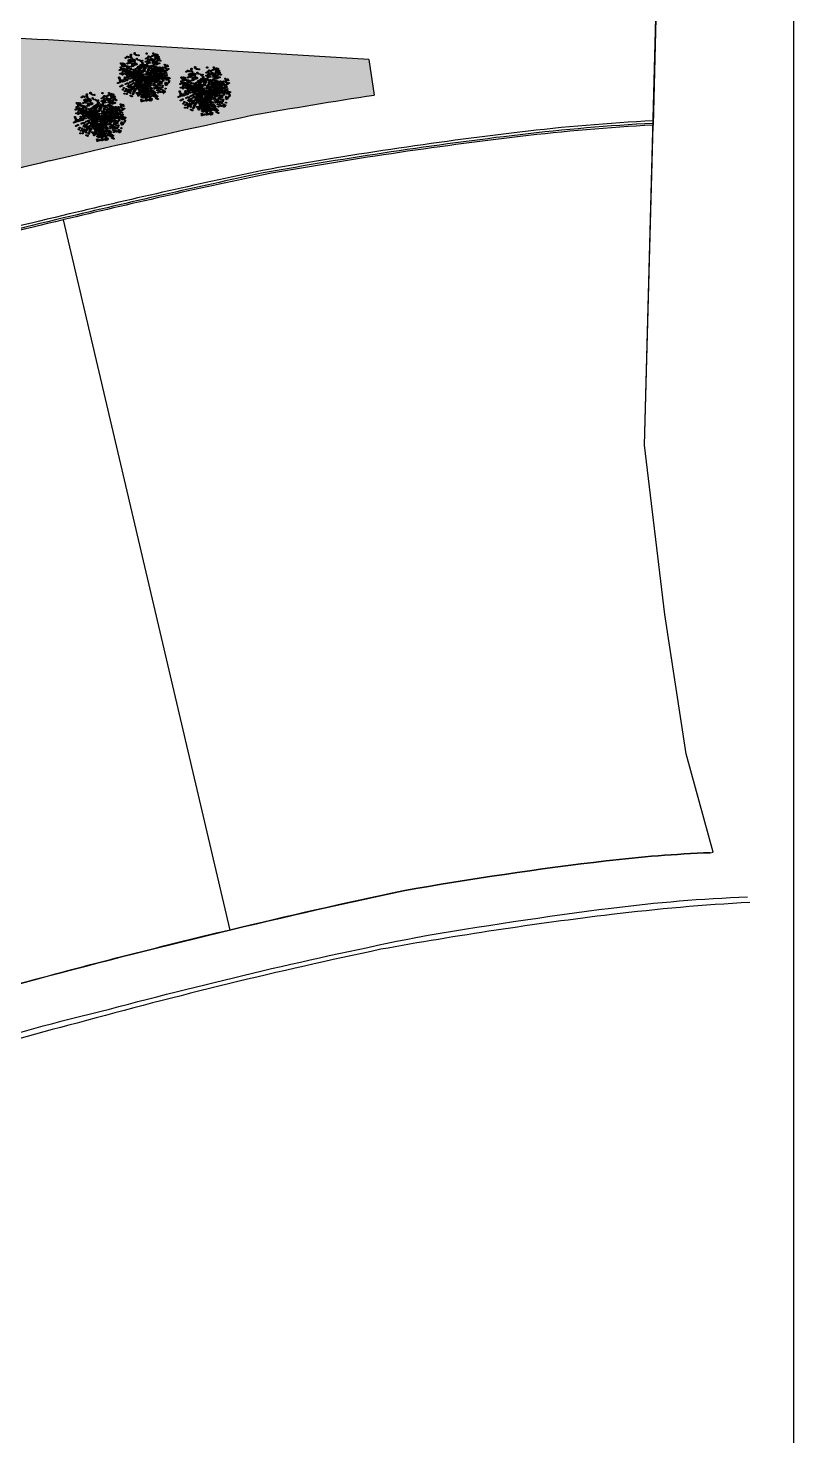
# Model space of a CAD drawing. Header units: millimetres. Extents: x 441061 to 442903, y 4515148 to 4515613.
# Drawn here: x 442054.36 to 442076.52, y 4515546.27 to 4515587 of the extents above; entities that cross this region are included whole.
import ezdxf

# ---------------------------------------------------------------- set-up
doc = ezdxf.new("R2010")
doc.units = ezdxf.units.MM
doc.linetypes.add('PUNTOS2', pattern=[0.125, 0, -0.125])
doc.layers.add('01_cartela', color=6, linetype='Continuous', plot=False)
doc.layers.add('01_cesped', color=7, linetype='Continuous', true_color=0x659a66)
for name, color, linetype in [('01_photinia', 7, 'Continuous'), ('01_piscinas', 254, 'Continuous'), ('ARBOL', 116, 'Continuous')]:
    doc.layers.add(name, color=color, linetype=linetype)

# ---------------------------------------------------------------- blocks, each defined once
blk = doc.blocks.new('A$C43804232')
at = {"layer": 'ARBOL', "color": 202, "linetype": 'PUNTOS2', "ltscale": 10}
for p, q in [((2.16, 3.69), (2.19, 3.69)), ((2.75, 3.72), (2.77, 3.73)), ((0.81, 3.1), (0.8, 3.11)), ((1.52, 3.02), (1.52, 3.02)), ((1.7, 3.1), (1.69, 3.12)), ((1.87, 3.15), (1.88, 3.15)), ((2.19, 3.55), (2.23, 3.54)), ((2.25, 2.78), (2.25, 2.79)), ((2.34, 2.45), (2.37, 2.44)), ((2.64, 2.75), (2.65, 2.74)), ((2.69, 2.83), (2.7, 2.81)), ((2.95, 2.6), (2.96, 2.59)), ((3.15, 3.32), (3.17, 3.32)), ((3.25, 3.53), (3.26, 3.54)), ((2.46, 1.79), (2.49, 1.83)), ((2.95, 2.26), (2.96, 2.25)), ((3.08, 2.31), (3.09, 2.3)), ((3.13, 2.17), (3.12, 2.26))]:
    blk.add_line(p, q, dxfattribs=at)
at = {"layer": 'ARBOL', "color": 98, "linetype": 'PUNTOS2', "ltscale": 10}
for p, q in [((2.19, 4.12), (2.23, 4.11)), ((2.24, 3.92), (2.28, 3.92)), ((2.96, 4.16), (2.98, 4.17)), ((3.48, 3.63), (3.5, 3.64)), ((3.61, 3.91), (3.63, 3.92)), ((0.08, 2.59), (0.08, 2.6)), ((0.43, 3.35), (0.43, 3.36)), ((0.77, 2.69), (0.68, 2.69)), ((1.59, 3.34), (1.58, 3.37)), ((2.42, 2.5), (2.46, 2.49)), ((0.42, 2.18), (0.42, 2.18)), ((1.48, 2.26), (1.5, 2.27)), ((3.45, 2.14), (3.44, 2.25)), ((1.15, 0.99), (1.09, 0.81))]:
    blk.add_line(p, q, dxfattribs=at)
at = {"layer": 'ARBOL', "color": 12, "linetype": 'PUNTOS2', "ltscale": 10}
for p, q in [((0.54, 2.52), (0.53, 2.53)), ((1.07, 2.6), (1, 2.6)), ((1.5, 2.78), (1.5, 2.78)), ((1.77, 2.83), (1.75, 2.86)), ((1.86, 2.46), (1.87, 2.46)), ((0.8, 2.2), (0.8, 2.2)), ((1.35, 2.16), (1.27, 2.12)), ((1.61, 2.27), (1.63, 2.27))]:
    blk.add_line(p, q, dxfattribs=at)
at = {"layer": 'ARBOL', "color": 10, "linetype": 'PUNTOS2', "ltscale": 10}
for p, q in [((1.36, 1.29), (1.31, 1.15)), ((2.24, 2.24), (2.25, 2.22))]:
    blk.add_line(p, q, dxfattribs=at)
at = {"layer": 'ARBOL', "color": 12, "linetype": 'PUNTOS2', "ltscale": 10}
blk.add_lwpolyline([(3.35, 2.88), (3.33, 2.82), (3.33, 2.82), (3.33, 2.78)], dxfattribs=at)
at = {"layer": 'ARBOL', "color": 98, "linetype": 'PUNTOS2', "ltscale": 10}
blk.add_lwpolyline([(3.74, 3.06), (3.71, 2.98), (3.71, 2.98), (3.72, 2.93)], dxfattribs=at)
at = {"layer": 'ARBOL', "color": 202, "linetype": 'PUNTOS2', "ltscale": 10}
blk.add_lwpolyline([(2.85, 1.99), (2.81, 1.97), (2.81, 1.97), (2.8, 1.96)], dxfattribs=at)
at = {"layer": 'ARBOL', "color": 98, "linetype": 'PUNTOS2', "ltscale": 10}
for centre, radius in [((0.46, 3.63), 0.0526), ((0.62, 3.66), 0.0526), ((0.72, 3.63), 0.0457), ((0.79, 3.76), 0.0526), ((1.02, 3.65), 0.0526), ((1.16, 4.13), 0.0457), ((1.22, 4.33), 0.0457), ((1.3, 4.2), 0.0526), ((1.32, 4.37), 0.0457), ((1.39, 4.15), 0.0457), ((1.39, 3.95), 0.0457), ((1.41, 3.6), 0.0526), ((1.45, 4.16), 0.0457), ((1.49, 4.22), 0.0457), ((1.5, 3.82), 0.0457), ((1.53, 3.94), 0.0457), ((1.55, 4.42), 0.0457), ((1.63, 4.29), 0.0526), ((1.62, 4), 0.0457), ((1.65, 3.8), 0.0526), ((1.69, 4.2), 0.0457), ((1.74, 3.64), 0.0457), ((1.77, 4.08), 0.0526), ((1.76, 3.76), 0.0457), ((1.86, 3.83), 0.0457), ((1.88, 4.22), 0.0457), ((1.89, 3.63), 0.0526), ((1.92, 4.03), 0.0457), ((2.01, 3.9), 0.0526), ((1.99, 3.75), 0.0457), ((2.06, 4.26), 0.0457), ((2.07, 4.1), 0.0457), ((2.14, 3.83), 0.0526), ((2.17, 3.71), 0.0457), ((2.18, 4.09), 0.0457), ((2.2, 4.14), 0.0457), ((2.23, 3.89), 0.0457), ((2.24, 4.29), 0.0457), ((2.24, 3.95), 0.0457), ((2.31, 4.45), 0.0457), ((2.33, 3.65), 0.0526), ((2.35, 4.48), 0.0457), ((2.36, 4.26), 0.0457), ((2.36, 4.11), 0.0526), ((2.44, 4.35), 0.0526), ((2.46, 4.22), 0.0457), ((2.53, 3.95), 0.0457), ((2.57, 4.44), 0.0457), ((2.68, 4.4), 0.0457), ((2.71, 4.14), 0.0457), ((2.72, 3.63), 0.0457), ((2.77, 3.76), 0.0457), ((2.8, 4.27), 0.0457), ((2.8, 4.11), 0.0457), ((2.83, 3.59), 0.0457), ((2.89, 4.22), 0.0457), ((2.91, 4.15), 0.0457), ((2.96, 3.87), 0.0457), ((3.09, 3.82), 0.0457), ((3.21, 4.1), 0.0457), ((3.24, 3.72), 0.0457), ((3.36, 3.89), 0.0457), ((3.43, 3.62), 0.0457), ((3.44, 4.02), 0.0457), ((3.44, 3.86), 0.0457), ((3.49, 3.65), 0.0457), ((3.49, 3.69), 0.0457), ((3.53, 3.97), 0.0457), ((3.55, 3.9), 0.0457), ((0.13, 2.62), 0.0526), ((0.14, 3.19), 0.0457), ((0.24, 3.4), 0.0526), ((0.23, 3.23), 0.0457), ((0.29, 3.53), 0.0526), ((0.33, 3.3), 0.0457), ((0.36, 3.1), 0.0526), ((0.39, 2.78), 0.0526), ((0.39, 3.5), 0.0457), ((0.44, 2.92), 0.0526), ((0.48, 3.37), 0.0526), ((0.48, 2.69), 0.0457), ((0.57, 3.53), 0.0526), ((0.61, 3.01), 0.0526), ((0.63, 2.76), 0.0526), ((0.63, 3.34), 0.0457), ((0.74, 3.54), 0.0526), ((0.76, 2.69), 0.0526), ((0.81, 3.5), 0.0526), ((0.82, 2.52), 0.0457), ((0.85, 2.69), 0.0457), ((0.94, 3.44), 0.0526), ((0.95, 2.73), 0.0457), ((1, 3.26), 0.0457), ((1.05, 3.55), 0.0457), ((1.09, 3.44), 0.0457), ((1.18, 3.13), 0.0526), ((1.18, 3.07), 0.0457), ((1.23, 2.85), 0.0526), ((1.34, 3.41), 0.0526), ((1.33, 2.83), 0.0457), ((1.36, 3.46), 0.0526), ((1.35, 3.3), 0.0457), ((1.4, 2.95), 0.0526), ((1.43, 2.4), 0.0457), ((1.45, 3.37), 0.0457), ((1.47, 3.17), 0.0526), ((1.51, 3.57), 0.0457), ((1.59, 3.44), 0.0526), ((1.69, 2.63), 0.0457), ((1.73, 3.37), 0.0526), ((1.74, 2.67), 0.0457), ((1.79, 3.2), 0.0457), ((1.83, 2.74), 0.0457), ((1.86, 2.54), 0.0526), ((1.87, 3.38), 0.0457), ((1.9, 2.94), 0.0457), ((2.06, 2.28), 0.132), ((1.98, 2.81), 0.0526), ((2.07, 3.14), 0.0457), ((2.1, 3.26), 0.0457), ((2.12, 2.74), 0.0526), ((2.17, 2.96), 0.0526), ((2.17, 2.66), 0.0457), ((2.2, 3.33), 0.0457), ((2.23, 3.13), 0.0526), ((2.26, 3.53), 0.0457), ((2.27, 2.93), 0.0457), ((2.34, 3.4), 0.0526), ((2.33, 3.24), 0.0457), ((2.34, 3.06), 0.0526), ((2.36, 2.8), 0.0526), ((2.36, 2.44), 0.0457), ((2.48, 3.33), 0.0526), ((2.5, 2.73), 0.0526), ((2.55, 3.55), 0.0526), ((2.54, 3.16), 0.0457), ((2.57, 3.39), 0.0457), ((2.57, 2.5), 0.0457), ((2.58, 3.45), 0.0457), ((2.6, 2.85), 0.0457), ((2.62, 3.34), 0.0457), ((2.64, 2.74), 0.0457), ((2.65, 2.75), 0.0457), ((2.65, 2.53), 0.0526), ((2.66, 2.45), 0.0457), ((2.71, 2.52), 0.0457), ((2.73, 2.63), 0.0457), ((2.89, 2.5), 0.0526), ((2.9, 3.42), 0.0457), ((2.91, 2.62), 0.0526), ((2.92, 3.4), 0.0457), ((3, 3.32), 0.0526), ((3.02, 2.38), 0.0457), ((3.03, 2.78), 0.0457), ((3.08, 3.49), 0.0457), ((3.1, 3.29), 0.0457), ((3.1, 2.81), 0.0526), ((3.11, 2.67), 0.0457), ((3.11, 3.45), 0.0457), ((3.13, 3.56), 0.0457), ((3.15, 2.5), 0.0457), ((3.18, 2.4), 0.0457), ((3.25, 2.56), 0.0457), ((3.28, 2.36), 0.0526), ((3.33, 3.38), 0.0457), ((3.37, 3.52), 0.0457), ((3.38, 2.89), 0.0526), ((3.4, 3.05), 0.0526), ((3.39, 2.64), 0.0526), ((3.46, 2.88), 0.0457), ((3.5, 3.17), 0.0457), ((3.52, 3.43), 0.0457), ((3.53, 2.57), 0.0526), ((3.54, 3.06), 0.0457), ((3.59, 2.39), 0.0457), ((3.65, 2.93), 0.0457), ((3.66, 2.49), 0.0526), ((3.71, 2.62), 0.0526), ((3.72, 3.06), 0.0526), ((3.73, 3.24), 0.0526), ((3.75, 2.39), 0.0457), ((3.8, 3.05), 0.0457), ((3.8, 2.84), 0.0457), ((3.81, 2.59), 0.0457), ((3.83, 3.36), 0.0457), ((3.85, 3.16), 0.0526), ((3.88, 2.72), 0.0526), ((3.89, 2.47), 0.0526), ((3.9, 3.29), 0.0526), ((3.98, 2.75), 0.0457), ((4.01, 3.27), 0.0457), ((4.03, 2.4), 0.0526), ((4.04, 2.87), 0.0526), ((4.07, 3.39), 0.0526), ((4.1, 2.61), 0.0526), ((4.11, 2.46), 0.0457), ((4.14, 2.83), 0.0526), ((4.13, 2.52), 0.0457), ((4.17, 2.74), 0.0457), ((4.17, 2.4), 0.0457), ((0.05, 1.6), 0.0526), ((0.11, 1.59), 0.0457), ((0.17, 1.28), 0.0526), ((0.2, 1.71), 0.0457), ((0.22, 1.76), 0.0457), ((0.25, 1.92), 0.0526), ((0.27, 1.25), 0.0457), ((0.41, 1.3), 0.0526), ((0.56, 1.4), 0.0457), ((0.59, 1.17), 0.0457), ((0.63, 1.53), 0.0526), ((0.62, 1.39), 0.0457), ((0.7, 1.57), 0.0457), ((0.73, 2.22), 0.0457), ((0.75, 2.11), 0.0526), ((0.79, 1.25), 0.0526), ((0.9, 2.21), 0.0457), ((0.92, 2.26), 0.0457), ((1.04, 1.63), 0.0457), ((1.18, 1.98), 0.0457), ((1.23, 2.3), 0.0457), ((1.39, 1.7), 0.0457), ((1.45, 1.38), 0.0526), ((1.57, 1.64), 0.0526), ((1.6, 1.48), 0.0457), ((1.61, 1.2), 0.0457), ((1.66, 1.61), 0.0526), ((1.68, 1.35), 0.0526), ((1.74, 2.02), 0.0457), ((1.78, 1.56), 0.0457), ((1.82, 1.27), 0.0457), ((1.94, 1.83), 0.0457), ((1.94, 1.23), 0.0457), ((1.95, 2.09), 0.0457), ((1.99, 1.48), 0.0526), ((1.98, 1.78), 0.0457), ((1.99, 1.42), 0.0457), ((2.07, 2.05), 0.0457), ((2.09, 1.62), 0.0526), ((2.08, 1.46), 0.0457), ((2.18, 1.53), 0.0457), ((2.21, 1.33), 0.0526), ((2.22, 2), 0.0457), ((2.29, 2.11), 0.0457), ((2.36, 2.28), 0.0457), ((2.36, 1.58), 0.0526), ((2.44, 1.29), 0.0526), ((2.48, 1.61), 0.0457), ((2.55, 2.32), 0.0457), ((2.59, 1.82), 0.0526), ((2.64, 1.53), 0.0526), ((2.67, 1.77), 0.0526), ((2.66, 1.52), 0.0526), ((2.78, 1.54), 0.0457), ((2.79, 1.79), 0.0457), ((2.89, 1.66), 0.0526), ((2.89, 1.41), 0.0526), ((2.9, 2), 0.0526), ((2.89, 1.83), 0.0457), ((2.95, 2.13), 0.0526), ((2.96, 1.33), 0.0457), ((2.99, 1.9), 0.0457), ((3.02, 1.7), 0.0526), ((3.05, 2.19), 0.0526), ((3.05, 2.1), 0.0457), ((3.12, 1.25), 0.0457), ((3.13, 1.97), 0.0526), ((3.12, 1.48), 0.0457), ((3.15, 2.23), 0.0457), ((3.17, 2.35), 0.0457), ((3.18, 1.95), 0.0526), ((3.23, 2.09), 0.0526), ((3.21, 1.42), 0.0457), ((3.26, 1.86), 0.0457), ((3.33, 2.06), 0.0457), ((3.36, 2.28), 0.0457), ((3.38, 1.36), 0.0457), ((3.41, 1.93), 0.0526), ((3.44, 2.3), 0.0457), ((3.46, 1.76), 0.0526), ((3.46, 1.6), 0.0457), ((3.48, 1.32), 0.0457), ((3.51, 1.9), 0.0526), ((3.55, 1.67), 0.0457), ((3.55, 2.29), 0.0457), ((3.56, 1.28), 0.0457), ((3.61, 1.87), 0.0457), ((3.62, 2.21), 0.0457), ((3.65, 2.33), 0.0457), ((3.7, 1.74), 0.0526), ((3.73, 1.18), 0.0457), ((3.77, 2.19), 0.0526), ((3.82, 2), 0.0457), ((3.88, 2.31), 0.0457), ((3.89, 2.12), 0.0526), ((4.07, 1.98), 0.0526), ((4.15, 2.19), 0.0526), ((4.16, 2.04), 0.0457), ((4.17, 2.1), 0.0457), ((4.21, 1.99), 0.0457), ((0.32, 0.95), 0.0457), ((0.37, 1.05), 0.0526), ((0.41, 0.82), 0.0457), ((0.63, 1.06), 0.0457), ((0.68, 1.05), 0.0457), ((0.78, 1.09), 0.0457), ((0.87, 1.15), 0.0457), ((0.88, 0.54), 0.0526), ((0.87, 0.38), 0.0457), ((0.9, 0.95), 0.0526), ((0.93, 0.68), 0.0526), ((0.97, 0.44), 0.0457), ((1.01, 0.5), 0.0457), ((1.03, 0.65), 0.0457), ((1.1, 0.77), 0.0526), ((1.12, 0.52), 0.0526), ((1.12, 0.69), 0.0457), ((1.21, 0.35), 0.0457), ((1.22, 0.89), 0.0526), ((1.32, 0.56), 0.0526), ((1.31, 0.39), 0.0457), ((1.37, 0.69), 0.0526), ((1.4, 0.46), 0.0457), ((1.43, 0.26), 0.0526), ((1.47, 0.66), 0.0457), ((1.53, 0.79), 0.0526), ((1.55, 0.53), 0.0526), ((1.66, 0.9), 0.0526), ((1.65, 0.74), 0.0457), ((1.69, 0.47), 0.0526), ((1.75, 0.29), 0.0457), ((1.76, 0.68), 0.0526), ((1.81, 1.01), 0.0457), ((1.83, 0.47), 0.0457), ((1.84, 0.8), 0.0457), ((1.97, 0.9), 0.0457), ((2.02, 1.04), 0.0457), ((2.06, 0.17), 0.0526), ((2.06, 0.85), 0.0457), ((2.11, 0.92), 0.0457), ((2.15, 0.2), 0.0526), ((2.22, 1.09), 0.0457), ((2.21, 0.63), 0.0457), ((2.24, 0.24), 0.0457), ((2.33, 0.46), 0.0526), ((2.34, 0.38), 0.0526), ((2.35, 0.25), 0.0526), ((2.43, 0.41), 0.0526), ((2.48, 0.19), 0.0526), ((2.51, 1.1), 0.0457), ((2.53, 0.05), 0.0457), ((2.62, 0.93), 0.0526), ((2.74, 1.15), 0.0457), ((2.76, 0.4), 0.0526), ((2.82, 0.26), 0.0457), ((2.85, 0.98), 0.0526), ((2.84, 0.23), 0.0457), ((2.99, 0.53), 0.0457), ((3.07, 0.73), 0.0457), ((3.13, 0.44), 0.0457), ((3.17, 0.92), 0.0457), ((3.2, 0.72), 0.0457), ((3.23, 1.11), 0.0457), ((3.25, 0.92), 0.0457), ((3.26, 0.61), 0.0457), ((3.28, 1.09), 0.0457), ((3.3, 0.97), 0.0457), ((3.33, 0.84), 0.0457), ((3.35, 0.94), 0.0457), ((3.35, 0.83), 0.0457), ((3.44, 1.07), 0.0457), ((3.48, 0.56), 0.0457), ((3.5, 0.76), 0.0457), ((3.67, 1.07), 0.0457)]:
    blk.add_circle(centre, radius, dxfattribs=at)
at = {"layer": 'ARBOL', "color": 202, "linetype": 'PUNTOS2', "ltscale": 10}
for centre, radius in [((1.36, 3.7), 0.0351), ((1.41, 3.86), 0.0351), ((1.48, 3.76), 0.0405), ((1.49, 3.89), 0.0351), ((1.55, 3.72), 0.0351), ((1.59, 3.72), 0.0351), ((1.62, 3.77), 0.0351), ((1.67, 3.93), 0.0351), ((1.73, 3.83), 0.0405), ((1.72, 3.61), 0.0351), ((1.77, 3.76), 0.0351), ((1.84, 3.66), 0.0405), ((1.92, 3.78), 0.0351), ((1.95, 3.63), 0.0351), ((2.06, 3.8), 0.0351), ((2.07, 3.68), 0.0351), ((2.15, 3.67), 0.0351), ((2.17, 3.72), 0.0351), ((2.2, 3.83), 0.0351), ((2.26, 3.95), 0.0351), ((2.28, 3.98), 0.0351), ((2.29, 3.8), 0.0351), ((2.29, 3.69), 0.0405), ((2.35, 3.88), 0.0405), ((2.37, 3.78), 0.0351), ((2.45, 3.94), 0.0351), ((2.53, 3.92), 0.0351), ((2.56, 3.71), 0.0351), ((2.63, 3.81), 0.0351), ((2.63, 3.69), 0.0351), ((2.7, 3.78), 0.0351), ((2.71, 3.72), 0.0351), ((2.95, 3.68), 0.0351), ((3.12, 3.62), 0.0351), ((0.58, 2.98), 0.0351), ((0.66, 3.14), 0.0405), ((0.65, 3.01), 0.0351), ((0.7, 3.24), 0.0405), ((0.73, 3.06), 0.0351), ((0.75, 2.91), 0.0405), ((0.78, 3.22), 0.0351), ((0.83, 3.32), 0.0405), ((0.84, 3.12), 0.0405), ((0.91, 3.24), 0.0405), ((0.95, 3.34), 0.0405), ((0.96, 3.09), 0.0351), ((1.03, 3.32), 0.0351), ((1.04, 3.25), 0.0405), ((1.08, 3.42), 0.0405), ((1.1, 3.22), 0.0405), ((1.2, 3.17), 0.0405), ((1.25, 3.03), 0.0351), ((1.26, 3.33), 0.0405), ((1.28, 3.26), 0.0351), ((1.31, 3.17), 0.0351), ((1.38, 2.93), 0.0405), ((1.5, 3.15), 0.0405), ((1.52, 3.19), 0.0405), ((1.51, 3.07), 0.0351), ((1.55, 3.57), 0.0351), ((1.56, 3.29), 0.0405), ((1.54, 3.01), 0.024), ((1.59, 3.12), 0.0351), ((1.61, 2.96), 0.0405), ((1.63, 3.46), 0.0351), ((1.64, 3.27), 0.0351), ((1.65, 3.55), 0.0351), ((1.7, 3.17), 0.0405), ((1.68, 2.98), 0.024), ((1.68, 2.92), 0.0208), ((1.74, 3.45), 0.0405), ((1.73, 3.19), 0.0208), ((1.74, 3.01), 0.024), ((1.78, 3.18), 0.0208), ((1.77, 3.09), 0.024), ((1.81, 3.33), 0.0351), ((1.81, 3.12), 0.0405), ((1.83, 3.42), 0.0351), ((1.83, 2.98), 0.024), ((1.83, 3.23), 0.024), ((1.83, 3.17), 0.0208), ((1.85, 2.99), 0.0351), ((1.9, 3.47), 0.0351), ((1.89, 3.25), 0.024), ((1.9, 3.14), 0.024), ((1.91, 3.13), 0.0351), ((1.93, 3.32), 0.0405), ((1.91, 3.21), 0.0208), ((1.93, 2.79), 0.0351), ((1.94, 3.08), 0.0208), ((1.97, 3.23), 0.024), ((1.98, 3.16), 0.024), ((1.97, 2.73), 0.024), ((2.01, 3.41), 0.0351), ((2.02, 3.53), 0.0405), ((2.04, 3.19), 0.024), ((2.04, 3.11), 0.024), ((2.03, 2.94), 0.0208), ((2.03, 2.82), 0.0208), ((2.05, 3.08), 0.024), ((2.05, 2.84), 0.024), ((2.06, 3.15), 0.0208), ((2.07, 2.94), 0.0351), ((2.07, 3.01), 0.024), ((2.09, 3.03), 0.0351), ((2.12, 3.48), 0.0405), ((2.12, 3.17), 0.024), ((2.12, 2.97), 0.0208), ((2.15, 3.38), 0.0351), ((2.15, 2.8), 0.0405), ((2.14, 3.02), 0.0208), ((2.16, 3.09), 0.0351), ((2.15, 2.76), 0.024), ((2.16, 3.06), 0.024), ((2.16, 2.84), 0.0208), ((2.19, 3.52), 0.0351), ((2.19, 2.93), 0.0405), ((2.19, 2.88), 0.024), ((2.2, 3.57), 0.0351), ((2.21, 3.24), 0.0351), ((2.21, 2.89), 0.024), ((2.21, 2.83), 0.0208), ((2.22, 2.78), 0.0351), ((2.27, 3.34), 0.0405), ((2.27, 3.02), 0.0351), ((2.28, 3.14), 0.0405), ((2.28, 2.88), 0.0405), ((2.27, 2.92), 0.024), ((2.29, 2.68), 0.0405), ((2.29, 2.41), 0.0351), ((2.28, 2.81), 0.024), ((2.29, 2.87), 0.0208), ((2.3, 2.74), 0.024), ((2.31, 2.46), 0.024), ((2.33, 2.42), 0.0208), ((2.34, 2.55), 0.0208), ((2.35, 2.7), 0.0208), ((2.36, 3.17), 0.0208), ((2.38, 3.09), 0.0405), ((2.37, 2.96), 0.0208), ((2.39, 2.63), 0.0405), ((2.38, 3.04), 0.0208), ((2.39, 2.58), 0.0208), ((2.38, 2.5), 0.024), ((2.39, 2.82), 0.0208), ((2.4, 2.44), 0.024), ((2.42, 3.56), 0.0351), ((2.43, 2.95), 0.0351), ((2.41, 2.9), 0.024), ((2.44, 3.25), 0.0405), ((2.42, 2.99), 0.0208), ((2.43, 3.14), 0.024), ((2.45, 3.13), 0.0351), ((2.43, 2.77), 0.024), ((2.45, 3.21), 0.0208), ((2.44, 3.1), 0.0208), ((2.44, 2.85), 0.0208), ((2.44, 2.57), 0.0208), ((2.45, 2.45), 0.0351), ((2.46, 3.18), 0.0351), ((2.45, 2.5), 0.0208), ((2.47, 3.08), 0.0208), ((2.47, 2.72), 0.0351), ((2.47, 2.98), 0.0208), ((2.49, 3.09), 0.0351), ((2.49, 3.19), 0.0208), ((2.5, 3.09), 0.0208), ((2.49, 2.84), 0.0208), ((2.5, 2.63), 0.0351), ((2.52, 2.47), 0.0405), ((2.49, 2.41), 0.0208), ((2.51, 2.64), 0.0351), ((2.51, 2.55), 0.024), ((2.51, 2.77), 0.0208), ((2.52, 2.41), 0.0351), ((2.52, 2.62), 0.0208), ((2.53, 2.48), 0.024), ((2.54, 2.95), 0.024), ((2.57, 3.32), 0.0351), ((2.55, 3.02), 0.0208), ((2.55, 2.7), 0.0208), ((2.56, 2.46), 0.0351), ((2.57, 3.07), 0.024), ((2.56, 2.82), 0.024), ((2.58, 2.55), 0.0351), ((2.57, 2.89), 0.0208), ((2.58, 3.13), 0.0208), ((2.58, 2.75), 0.024), ((2.58, 2.64), 0.024), ((2.58, 2.48), 0.0208), ((2.58, 2.44), 0.0208), ((2.6, 3.42), 0.0351), ((2.6, 2.49), 0.0208), ((2.62, 2.97), 0.0208), ((2.62, 2.53), 0.024), ((2.63, 2.75), 0.0208), ((2.65, 3.29), 0.0351), ((2.65, 2.86), 0.0208), ((2.65, 2.76), 0.0208), ((2.68, 2.82), 0.0208), ((2.7, 2.45), 0.0405), ((2.71, 3.16), 0.0351), ((2.69, 2.92), 0.0208), ((2.71, 2.54), 0.0405), ((2.7, 2.84), 0.0208), ((2.7, 2.5), 0.0208), ((2.72, 3.14), 0.0351), ((2.75, 3.5), 0.0351), ((2.73, 2.45), 0.0208), ((2.74, 2.77), 0.024), ((2.74, 2.67), 0.0208), ((2.78, 3.08), 0.0405), ((2.76, 2.87), 0.0208), ((2.76, 2.53), 0.0208), ((2.79, 2.82), 0.0208), ((2.8, 2.67), 0.0351), ((2.81, 2.78), 0.0208), ((2.84, 3.21), 0.0351), ((2.85, 3.46), 0.0351), ((2.86, 3.06), 0.0351), ((2.84, 2.9), 0.0208), ((2.85, 2.83), 0.024), ((2.86, 2.69), 0.0405), ((2.87, 3.18), 0.0351), ((2.87, 2.58), 0.0351), ((2.88, 3.27), 0.0351), ((2.86, 2.9), 0.0208), ((2.86, 2.51), 0.0208), ((2.87, 2.67), 0.0208), ((2.88, 2.63), 0.0208), ((2.9, 2.45), 0.0351), ((2.88, 2.44), 0.0208), ((2.92, 2.81), 0.0208), ((2.93, 2.68), 0.0208), ((2.93, 2.61), 0.0208), ((2.94, 2.77), 0.0208), ((2.96, 3.39), 0.0351), ((2.95, 2.64), 0.0208), ((2.97, 2.5), 0.0351), ((3.01, 2.49), 0.0208), ((3.03, 3.13), 0.0351), ((3.06, 3.52), 0.0351), ((3.07, 3.23), 0.0351), ((3.07, 2.75), 0.0405), ((3.06, 2.4), 0.0208), ((3.09, 2.88), 0.0405), ((3.09, 2.56), 0.0405), ((3.11, 3.31), 0.0351), ((3.12, 3.49), 0.0351), ((3.13, 2.74), 0.0351), ((3.16, 3.34), 0.0351), ((3.16, 3.37), 0.0351), ((3.16, 2.97), 0.0351), ((3.18, 3.16), 0.0351), ((3.19, 2.5), 0.0405), ((3.19, 3.58), 0.0351), ((3.2, 2.88), 0.0351), ((3.21, 3.53), 0.0351), ((2.29, 2.28), 0.0351), ((2.29, 1.75), 0.0405), ((2.29, 2.19), 0.0208), ((2.29, 1.95), 0.024), ((2.29, 1.61), 0.0208), ((2.3, 2.14), 0.0208), ((2.3, 1.84), 0.024), ((2.31, 1.82), 0.024), ((2.31, 1.76), 0.0208), ((2.32, 2.35), 0.024), ((2.33, 2.17), 0.024), ((2.32, 1.91), 0.0208), ((2.35, 1.52), 0.0405), ((2.34, 2.29), 0.024), ((2.34, 2.15), 0.0208), ((2.34, 1.93), 0.024), ((2.34, 1.66), 0.024), ((2.34, 1.6), 0.0208), ((2.37, 1.84), 0.024), ((2.39, 1.77), 0.0351), ((2.38, 1.73), 0.024), ((2.39, 2.24), 0.0208), ((2.39, 2.18), 0.0208), ((2.39, 2.09), 0.024), ((2.39, 1.92), 0.0208), ((2.39, 1.8), 0.0208), ((2.4, 2.24), 0.0208), ((2.4, 2.01), 0.0208), ((2.4, 1.69), 0.024), ((2.41, 2.29), 0.0208), ((2.41, 1.58), 0.024), ((2.43, 2.31), 0.0351), ((2.42, 1.65), 0.0208), ((2.44, 2.12), 0.024), ((2.43, 1.95), 0.0208), ((2.45, 1.96), 0.0208), ((2.47, 1.92), 0.0405), ((2.47, 1.92), 0.024), ((2.47, 1.86), 0.0208), ((2.48, 2), 0.0208), ((2.5, 1.71), 0.0405), ((2.53, 1.89), 0.0405), ((2.52, 1.7), 0.0405), ((2.51, 1.84), 0.0208), ((2.52, 2.07), 0.0208), ((2.53, 2.13), 0.0208), ((2.53, 1.99), 0.0208), ((2.54, 1.75), 0.0208), ((2.53, 1.62), 0.0208), ((2.54, 1.8), 0.0208), ((2.56, 2.12), 0.024), ((2.58, 1.41), 0.0351), ((2.59, 1.82), 0.0208), ((2.58, 1.78), 0.0208), ((2.58, 1.7), 0.024), ((2.59, 1.64), 0.024), ((2.6, 1.97), 0.024), ((2.61, 1.71), 0.0351), ((2.61, 1.54), 0.024), ((2.62, 1.91), 0.0351), ((2.62, 1.9), 0.024), ((2.64, 1.83), 0.024), ((2.63, 1.78), 0.0208), ((2.65, 1.71), 0.0208), ((2.65, 1.53), 0.0208), ((2.65, 1.49), 0.0208), ((2.68, 2.05), 0.024), ((2.7, 2.06), 0.0405), ((2.7, 1.94), 0.0351), ((2.7, 1.8), 0.0405), ((2.7, 1.61), 0.0405), ((2.68, 1.54), 0.0208), ((2.69, 2.38), 0.0208), ((2.69, 2.36), 0.0208), ((2.69, 2.31), 0.024), ((2.7, 1.86), 0.024), ((2.7, 2.02), 0.0208), ((2.71, 1.75), 0.024), ((2.7, 1.58), 0.024), ((2.72, 2.27), 0.0208), ((2.74, 2.17), 0.0405), ((2.72, 1.82), 0.0208), ((2.73, 1.69), 0.024), ((2.74, 2.1), 0.024), ((2.76, 1.55), 0.0351), ((2.77, 1.99), 0.0351), ((2.77, 2.34), 0.0208), ((2.77, 2.32), 0.0208), ((2.79, 1.84), 0.0405), ((2.77, 1.68), 0.0208), ((2.78, 1.64), 0.0208), ((2.8, 2.36), 0.0351), ((2.78, 2.06), 0.0208), ((2.78, 1.98), 0.0208), ((2.78, 1.84), 0.024), ((2.82, 2.21), 0.0405), ((2.8, 1.9), 0.0208), ((2.8, 1.69), 0.0208), ((2.81, 2.35), 0.0208), ((2.82, 2.14), 0.0351), ((2.81, 2.11), 0.0208), ((2.82, 2.23), 0.0208), ((2.82, 1.82), 0.0208), ((2.82, 1.73), 0.024), ((2.84, 2), 0.024), ((2.89, 2.05), 0.0405), ((2.86, 1.97), 0.0208), ((2.88, 1.67), 0.0351), ((2.88, 1.49), 0.0351), ((2.88, 2.26), 0.0208), ((2.89, 2.24), 0.0351), ((2.89, 1.83), 0.024), ((2.88, 1.75), 0.0208), ((2.89, 2.18), 0.0208), ((2.92, 2.37), 0.0351), ((2.9, 2.37), 0.0208), ((2.91, 2.33), 0.0351), ((2.9, 2.05), 0.024), ((2.92, 2.03), 0.0405), ((2.9, 1.79), 0.024), ((2.92, 1.99), 0.024), ((2.93, 2.27), 0.0208), ((2.94, 1.62), 0.0351), ((2.96, 2.13), 0.0405), ((2.96, 2.26), 0.0208), ((2.99, 2.35), 0.0405), ((2.97, 2.27), 0.0208), ((2.97, 2.06), 0.0208), ((2.98, 2.01), 0.024), ((2.98, 1.95), 0.0351), ((2.99, 2.38), 0.0208), ((3, 1.97), 0.0208), ((3.01, 2.34), 0.0208), ((3.03, 2.11), 0.0351), ((3.06, 2.28), 0.0351), ((3.06, 2.32), 0.0208), ((3.06, 1.99), 0.024), ((3.07, 1.57), 0.0351), ((3.08, 2.35), 0.0208), ((3.1, 2.01), 0.0405), ((3.12, 2.3), 0.0351), ((3.14, 1.88), 0.0405), ((3.13, 1.76), 0.0351), ((3.15, 1.54), 0.0351), ((3.18, 1.99), 0.0405), ((3.21, 2.29), 0.0351), ((3.21, 1.81), 0.0351), ((3.21, 1.51), 0.0351), ((3.24, 2.37), 0.0351), ((3.25, 1.97), 0.0351), ((3.26, 2.22), 0.0351), ((3.35, 1.44), 0.0351)]:
    blk.add_circle(centre, radius, dxfattribs=at)
at = {"layer": 'ARBOL', "color": 12, "linetype": 'PUNTOS2', "ltscale": 10}
for centre, radius in [((0.57, 2.54), 0.0405), ((0.78, 2.67), 0.0405), ((0.81, 2.77), 0.0405), ((0.84, 2.59), 0.0351), ((0.94, 2.85), 0.0405), ((0.96, 2.65), 0.0405), ((1.06, 2.6), 0.0405), ((1.07, 2.41), 0.0208), ((1.11, 2.46), 0.0351), ((1.12, 2.43), 0.024), ((1.13, 2.6), 0.0351), ((1.12, 2.57), 0.024), ((1.15, 2.53), 0.0208), ((1.19, 2.71), 0.024), ((1.21, 2.63), 0.0351), ((1.21, 2.5), 0.024), ((1.21, 2.69), 0.0208), ((1.23, 2.4), 0.0208), ((1.27, 2.69), 0.0208), ((1.29, 2.48), 0.0208), ((1.3, 2.71), 0.0208), ((1.31, 2.46), 0.0208), ((1.36, 2.75), 0.024), ((1.35, 2.5), 0.024), ((1.38, 2.89), 0.0351), ((1.39, 2.49), 0.0208), ((1.42, 2.72), 0.0405), ((1.5, 2.7), 0.0351), ((1.52, 2.4), 0.0208), ((1.55, 2.8), 0.0405), ((1.58, 2.65), 0.024), ((1.61, 2.69), 0.0208), ((1.66, 2.63), 0.0208), ((1.68, 2.47), 0.0208), ((1.68, 2.64), 0.0208), ((1.73, 2.76), 0.0208), ((1.75, 2.9), 0.024), ((1.78, 2.55), 0.0351), ((1.77, 2.83), 0.024), ((1.8, 2.55), 0.0208), ((1.8, 2.8), 0.0208), ((1.81, 2.58), 0.0351), ((1.85, 2.78), 0.0208), ((3.29, 2.78), 0.0351), ((3.29, 2.44), 0.0405), ((3.33, 2.54), 0.0405), ((3.34, 3.02), 0.0405), ((3.34, 2.88), 0.0405), ((3.4, 2.87), 0.0351), ((3.4, 2.71), 0.0351), ((3.4, 2.52), 0.0351), ((3.42, 3.11), 0.0351), ((3.44, 2.96), 0.0405), ((3.46, 2.62), 0.0405), ((3.47, 2.42), 0.0405), ((3.48, 3.06), 0.0405), ((3.53, 2.64), 0.0351), ((3.56, 3.04), 0.0351), ((3.59, 2.74), 0.0405), ((3.61, 3.14), 0.0405), ((3.63, 2.54), 0.0405), ((3.64, 2.42), 0.0351), ((3.66, 2.71), 0.0405), ((3.65, 2.46), 0.0351), ((3.68, 2.63), 0.0351), ((0.52, 1.76), 0.0405), ((0.56, 1.75), 0.0351), ((0.6, 1.51), 0.0405), ((0.63, 1.84), 0.0351), ((0.64, 1.88), 0.0351), ((0.67, 2), 0.0405), ((0.68, 1.49), 0.0351), ((0.72, 1.26), 0.0351), ((0.76, 1.34), 0.0405), ((0.79, 1.53), 0.0405), ((0.9, 1.61), 0.0351), ((0.93, 1.43), 0.0351), ((0.96, 1.7), 0.0405), ((0.95, 1.59), 0.0351), ((0.96, 1.34), 0.0351), ((1, 1.33), 0.0351), ((1.01, 1.73), 0.0351), ((1.03, 2.23), 0.0351), ((1.05, 2.15), 0.0405), ((1.06, 2.34), 0.0208), ((1.06, 2.05), 0.0208), ((1.08, 1.49), 0.0405), ((1.07, 1.36), 0.0351), ((1.12, 2.1), 0.024), ((1.11, 2.04), 0.0208), ((1.15, 1.41), 0.0351), ((1.15, 2.05), 0.0208), ((1.17, 2.23), 0.0351), ((1.17, 1.26), 0.0405), ((1.16, 1.94), 0.0208), ((1.18, 2.27), 0.0351), ((1.18, 2.13), 0.024), ((1.19, 2.02), 0.024), ((1.2, 2.35), 0.0208), ((1.2, 2.09), 0.0208), ((1.2, 1.83), 0.024), ((1.22, 2.33), 0.0208), ((1.21, 1.92), 0.0208), ((1.24, 2.07), 0.0208), ((1.26, 2.23), 0.024), ((1.26, 2.31), 0.0208), ((1.26, 2.1), 0.024), ((1.26, 1.97), 0.024), ((1.26, 1.91), 0.0208), ((1.28, 1.78), 0.0351), ((1.31, 2.36), 0.024), ((1.31, 2.3), 0.0208), ((1.32, 1.74), 0.0208), ((1.32, 1.99), 0.024), ((1.34, 2.1), 0.024), ((1.33, 1.88), 0.024), ((1.34, 1.95), 0.0208), ((1.35, 1.82), 0.024), ((1.38, 2.05), 0.0351), ((1.38, 1.6), 0.024), ((1.41, 1.97), 0.024), ((1.4, 1.77), 0.0208), ((1.42, 1.21), 0.0405), ((1.42, 2.29), 0.0351), ((1.42, 1.58), 0.024), ((1.43, 1.92), 0.0208), ((1.44, 1.86), 0.024), ((1.46, 1.57), 0.0208), ((1.48, 1.97), 0.024), ((1.5, 1.54), 0.024), ((1.49, 1.41), 0.0208), ((1.51, 1.88), 0.0208), ((1.52, 1.47), 0.024), ((1.54, 1.84), 0.0351), ((1.54, 1.58), 0.024), ((1.56, 1.61), 0.024), ((1.57, 2.37), 0.0351), ((1.57, 2.19), 0.024), ((1.56, 2.08), 0.0208), ((1.57, 1.95), 0.0208), ((1.57, 1.7), 0.0208), ((1.59, 1.59), 0.0405), ((1.58, 1.56), 0.024), ((1.58, 1.87), 0.0208), ((1.59, 1.82), 0.0208), ((1.64, 2.11), 0.024), ((1.63, 1.83), 0.0208), ((1.65, 1.89), 0.0208), ((1.65, 2.31), 0.0208), ((1.65, 2.17), 0.0208), ((1.65, 2.03), 0.0208), ((1.65, 1.39), 0.0208), ((1.65, 1.37), 0.0208), ((1.68, 1.79), 0.0405), ((1.68, 1.45), 0.024), ((1.68, 1.98), 0.0208), ((1.7, 2.23), 0.024), ((1.7, 1.67), 0.0351), ((1.71, 1.45), 0.0351), ((1.71, 2.19), 0.024), ((1.72, 1.85), 0.0208), ((1.73, 2.14), 0.0208), ((1.75, 1.76), 0.0405), ((1.75, 1.22), 0.0405), ((1.77, 1.57), 0.0405), ((1.76, 2.03), 0.0208), ((1.77, 2.05), 0.024), ((1.8, 1.93), 0.024), ((1.79, 1.42), 0.0208), ((1.81, 2.08), 0.0351), ((1.8, 2.01), 0.0208), ((1.8, 1.67), 0.024), ((1.81, 1.34), 0.0208), ((1.82, 1.76), 0.0208), ((1.84, 1.73), 0.0351), ((1.86, 2.06), 0.024), ((1.85, 2), 0.0208), ((3.28, 2.32), 0.0351), ((3.32, 1.87), 0.0405), ((3.36, 2.37), 0.0351), ((3.38, 2.21), 0.0405), ((3.41, 2.06), 0.0351), ((3.46, 2.3), 0.0351), ((3.47, 2.16), 0.0405), ((3.57, 2.37), 0.0405), ((3.61, 2.05), 0.0405), ((3.66, 2.22), 0.0405), ((3.67, 2.1), 0.0351), ((3.68, 2.38), 0.0351), ((3.69, 2.14), 0.0351), ((3.72, 2.05), 0.0351)]:
    blk.add_circle(centre, radius, dxfattribs=at)
at = {"layer": 'ARBOL', "color": 10, "linetype": 'PUNTOS2', "ltscale": 10}
for centre, radius in [((1.89, 2.63), 0.0351), ((1.89, 2.52), 0.0208), ((1.91, 2.48), 0.0405), ((2, 2.69), 0.0405), ((2, 2.69), 0.0208), ((2.06, 2.71), 0.024), ((2.05, 2.51), 0.0208), ((2.08, 2.43), 0.024), ((2.1, 2.64), 0.0405), ((2.08, 2.51), 0.0208), ((2.15, 2.57), 0.0351), ((2.13, 2.5), 0.0208), ((2.2, 2.48), 0.024), ((2.22, 2.55), 0.0208), ((2.22, 2.41), 0.024), ((2.26, 2.66), 0.0208), ((1.86, 1.3), 0.0351), ((1.86, 1.84), 0.024), ((1.88, 1.5), 0.0351), ((1.87, 2.3), 0.0208), ((1.87, 2.18), 0.0208), ((1.87, 2.15), 0.0208), ((1.88, 1.46), 0.0208), ((1.89, 1.61), 0.024), ((1.9, 1.36), 0.0208), ((1.91, 1.7), 0.0208), ((1.93, 1.96), 0.024), ((1.92, 1.41), 0.0208), ((1.96, 1.93), 0.0351), ((1.96, 1.47), 0.0351), ((1.96, 2.25), 0.0208), ((1.98, 2.13), 0.0351), ((1.96, 1.27), 0.0208), ((2.06, 2.28), 0.102), ((1.99, 1.22), 0.0351), ((1.99, 2.21), 0.0208), ((1.98, 1.93), 0.0208), ((2, 1.9), 0.0351), ((2, 1.66), 0.0405), ((1.98, 1.49), 0.0208), ((2, 1.62), 0.0351), ((2, 1.85), 0.024), ((2.01, 1.84), 0.024), ((2, 1.46), 0.0208), ((2, 1.41), 0.0208), ((2.01, 1.4), 0.0208), ((2.06, 2.28), 0.0603), ((2.02, 2.14), 0.0208), ((2.03, 1.33), 0.0351), ((2.03, 1.46), 0.0208), ((2.03, 1.33), 0.0208), ((2.04, 1.74), 0.024), ((2.04, 1.69), 0.0208), ((2.04, 1.43), 0.0208), ((2.06, 1.18), 0.0351), ((2.06, 2.11), 0.0351), ((2.05, 1.81), 0.0208), ((2.05, 1.53), 0.0208), ((2.08, 1.78), 0.0405), ((2.08, 1.65), 0.0351), ((2.07, 1.51), 0.0208), ((2.08, 1.96), 0.024), ((2.07, 1.61), 0.0208), ((2.08, 2.15), 0.0208), ((2.09, 1.92), 0.024), ((2.1, 1.24), 0.0351), ((2.11, 1.45), 0.0208), ((2.12, 1.81), 0.024), ((2.14, 1.89), 0.0208), ((2.15, 1.7), 0.0351), ((2.14, 1.68), 0.0208), ((2.15, 2.19), 0.0208), ((2.15, 1.63), 0.0208), ((2.17, 1.55), 0.0405), ((2.18, 1.36), 0.0351), ((2.18, 2.06), 0.0351), ((2.18, 1.79), 0.024), ((2.18, 1.87), 0.0208), ((2.18, 1.56), 0.0208), ((2.18, 1.37), 0.0208), ((2.2, 2.24), 0.0208), ((2.2, 1.52), 0.0208), ((2.21, 2.37), 0.0208), ((2.24, 2.15), 0.0351), ((2.22, 1.48), 0.0208), ((2.23, 2.14), 0.0208), ((2.24, 1.92), 0.024), ((2.23, 1.86), 0.0208), ((2.24, 1.39), 0.0208), ((2.4, 1.38), 0.0351), ((2.49, 1.24), 0.0405), ((2.67, 1.28), 0.0405), ((2.91, 1.23), 0.0351), ((2.96, 1.38), 0.0351), ((2.98, 1.23), 0.0351), ((2.99, 1.37), 0.0351), ((3.01, 1.27), 0.0351), ((3.04, 1.17), 0.0351), ((3.05, 1.25), 0.0351), ((3.12, 1.35), 0.0351), ((3.3, 1.35), 0.0351), ((0.79, 1.16), 0.0351), ((1.15, 0.94), 0.0405), ((1.15, 0.82), 0.0351), ((1.19, 1.05), 0.0405), ((1.22, 0.87), 0.0351), ((1.25, 0.91), 0.0351), ((1.27, 1.02), 0.0351), ((1.32, 1.12), 0.0405), ((1.33, 0.93), 0.0405), ((1.33, 1.05), 0.0351), ((1.4, 0.8), 0.0351), ((1.49, 0.95), 0.0405), ((1.48, 0.83), 0.0351), ((1.52, 1.06), 0.0405), ((1.55, 0.88), 0.0351), ((1.58, 0.73), 0.0405), ((1.6, 1.04), 0.0351), ((1.65, 1.13), 0.0405), ((1.67, 0.94), 0.0405), ((1.74, 1.1), 0.0351), ((1.77, 0.89), 0.0405), ((1.82, 0.75), 0.0351), ((1.83, 1.05), 0.0405), ((1.89, 1.14), 0.0351), ((1.88, 0.89), 0.0351), ((2.06, 0.66), 0.0405), ((2.13, 0.68), 0.0405), ((2.18, 1.01), 0.0351), ((2.2, 0.71), 0.0351), ((2.27, 0.88), 0.0405), ((2.28, 0.82), 0.0405), ((2.28, 0.72), 0.0405), ((2.35, 0.84), 0.0405), ((2.38, 0.67), 0.0405), ((2.42, 0.56), 0.0351), ((2.6, 0.83), 0.0405), ((2.64, 0.72), 0.0351), ((2.66, 0.7), 0.0351), ((2.78, 0.94), 0.0351), ((2.83, 1.09), 0.0351), ((2.88, 0.86), 0.0351), ((2.93, 1.08), 0.0351), ((2.98, 0.99), 0.0351), ((3.05, 1.17), 0.0351), ((3.15, 0.96), 0.0351), ((3.17, 1.11), 0.0351)]:
    blk.add_circle(centre, radius, dxfattribs=at)

msp = doc.modelspace()

# ---------------------------------------------------------------- hatches: boundary and pattern name
at = {"layer": '01_cesped', "true_color": 0xc1d7c2}
h = msp.add_hatch(color=9, dxfattribs=at)
h.dxf.hatch_style = 1
h.paths.add_polyline_path([(442033.288, 4515586.311), (442034.738, 4515586.524), (442036.215, 4515586.715), (442037.355, 4515586.84), (442038.68, 4515586.96), (442039.963, 4515587.051), (442041.249, 4515587.116), (442042.565, 4515587.156), (442043.764, 4515587.17), (442045.456, 4515587.162), (442046.967, 4515587.127), (442048.181, 4515587.08), (442049.769, 4515586.99), (442051.402, 4515586.877), (442052.912, 4515586.785), (442054.788, 4515586.671), (442056.464, 4515586.569), (442058.948, 4515586.418), (442060.78, 4515586.306), (442062.603, 4515586.195), (442063.82, 4515586.121), (442064.218, 4515586.097), (442064.374, 4515585.064), (442062.601, 4515584.784), (442061.586, 4515584.612), (442060.371, 4515584.381), (442059.138, 4515584.114), (442057.745, 4515583.803), (442054.972, 4515583.158), (442053.784, 4515582.87), (442052.957, 4515582.666), (442051.88, 4515582.395), (442050.947, 4515582.156), (442049.884, 4515581.879), (442048.716, 4515581.568), (442047.69, 4515581.289), (442046.651, 4515580.979), (442045.401, 4515580.591), (442043.725, 4515580.045), (442042.013, 4515579.458), (442040.921, 4515579.067), (442040.093, 4515578.762), (442039.231, 4515578.437), (442038.423, 4515578.125), (442037.319, 4515577.687), (442036.63, 4515577.407), (442036.206, 4515578.537), (442035.789, 4515579.648), (442035.272, 4515581.025), (442034.826, 4515582.211), (442034.331, 4515583.531), (442033.805, 4515584.932)])

# ---------------------------------------------------------------- linework, layer by layer
at = {"layer": '01_cartela', "color": 3, "elevation": 0}
msp.add_lwpolyline([(441933.538, 4515612.944), (441933.538, 4515512.447), (442076.515, 4515512.447), (442076.515, 4515612.944)], close=True, dxfattribs=at)
at = {"layer": '01_piscinas'}
for p, q in [((442072.522, 4515587.287), (442072.441, 4515584.196)), ((442051.437, 4515586.875), (442054.788, 4515586.671, 0)), ((442064.218, 4515586.097, 0), (442064.374, 4515585.064, 0)), ((442072.197, 4515574.932), (442072.441, 4515584.196)), ((442072.441, 4515584.196), (442072.439, 4515584.196)), ((442072.441, 4515584.196), (442072.439, 4515584.196)), ((442054.972, 4515583.158), (442055.606, 4515583.309, 0)), ((442055.379, 4515581.456), (442060.196, 4515560.905)), ((442072.78, 4515570.037), (442072.197, 4515574.932)), ((442073.402, 4515566.003), (442072.78, 4515570.037)), ((442074.186, 4515563.16), (442073.402, 4515566.003)), ((442074.091, 4515563.142), (442074.186, 4515563.16))]:
    msp.add_line(p, q, dxfattribs=at)
for points in [[(442013.215, 4515539.274), (442023.738, 4515545.081), (442030.737, 4515548.954, -0.013397), (442040.105, 4515553.929, -0.04126), (442053.939, 4515559.301, -0.013987), (442065.212, 4515562.042, -0.013983), (442071.087, 4515562.907, -0.020078), (442074.091, 4515563.142), (442074.186, 4515563.16), (442073.402, 4515566.003), (442072.78, 4515570.037), (442072.197, 4515574.932), (442072.522, 4515587.287), (442072.724, 4515601.364), (442072.851, 4515607.428), (442072.725, 4515607.443), (442061.787, 4515608.049), (442052.952, 4515608.587, 0.022373), (442042.977, 4515608.929, 0.031319), (442032.149, 4515608.135, 0.030707), (442021.68, 4515606.098, -0.006248)], [(442072.444, 4515584.322, 0.016487), (442068.584, 4515583.992, 0.014757), (442061.145, 4515582.885, 0.006475), (442055.369, 4515581.582, 0.008166), (442048.135, 4515579.727, 0.021654), (442039.016, 4515576.612, 0.020322), (442030.732, 4515572.981, 0.00713), (442025.173, 4515570.121, 0.000222), (442025.002, 4515570.029), (442023.712, 4515569.33), (442022.424, 4515568.631, 0.002681), (442020.371, 4515567.485), (442013.469, 4515563.666), (442010.854, 4515562.223), (442002.94, 4515557.855), (441997.997, 4515555.116), (441984.828, 4515547.817), (441984.714, 4515547.753), (441995.496, 4515529.756)], [(442072.442, 4515584.247, 0.016462), (442068.593, 4515583.918, 0.014755), (442061.16, 4515582.812, 0.006474), (442055.386, 4515581.509, 0.008165), (442048.156, 4515579.655, 0.021653), (442039.043, 4515576.542, 0.020322), (442030.765, 4515572.914, 0.00713), (442025.209, 4515570.055, 0.000222), (442025.037, 4515569.963), (442023.748, 4515569.264), (442022.46, 4515568.565, 0.002681), (442020.408, 4515567.419), (442013.506, 4515563.6), (442010.891, 4515562.157), (442002.976, 4515557.79), (441998.034, 4515555.05), (441984.864, 4515547.751), (441984.818, 4515547.725), (441995.56, 4515529.795)], [(442075.239, 4515561.704, 0.016078), (442071.244, 4515561.353, 0.014889), (442064.568, 4515560.347, 0.015308), (442055.781, 4515558.211, 0.035254), (442048.208, 4515555.712, 0.03043), (442039.35, 4515551.825, 0.013419), (442030.458, 4515547.051), (442024.492, 4515543.723), (442012.711, 4515537.246)], [(442013.588, 4515537.896), (442024.406, 4515543.88), (442030.384, 4515547.193, -0.008549), (442035.01, 4515549.77, -0.009625), (442039.271, 4515551.992, -0.031041), (442048.145, 4515555.868, -0.039306), (442056.712, 4515558.616, -0.015472), (442065.582, 4515560.692, -0.011587), (442071.229, 4515561.54, -0.021604), (442075.175, 4515561.867)]]:
    msp.add_lwpolyline(points, format="xyb", dxfattribs=at)
at = {"layer": '01_piscinas', "elevation": 0}
msp.add_lwpolyline([(442064.218, 4515586.097), (442056.464, 4515586.569), (442054.788, 4515586.671)], dxfattribs=at)
msp.add_lwpolyline([(442055.606, 4515583.309, -0.005815), (442060.832, 4515584.48, -0.006954), (442064.374, 4515585.064)], format="xyb", dxfattribs=at)
at = {"layer": '01_piscinas'}
for centre, radius, start, end in [((442075.514, 4515525.635), 58.641, 93.00557, 96.77353), ((442083.612, 4515457.453), 127.303, 96.77353, 100.15445), ((442108.558, 4515359.218), 230.262, 103.45718, 104.4893), ((442108.558, 4515359.218), 228.512, 101.96915, 103.45266), ((442108.558, 4515359.218), 228.512, 103.45718, 105.3239), ((442108.558, 4515359.218), 228.512, 103.45266, 103.45718), ((442083.612, 4515457.453), 106.195, 96.77354, 99.97789), ((442075.514, 4515525.635), 37.534, 92.1726, 96.7735), ((442108.558, 4515359.218), 207.404, 102.06345, 103.48415), ((442108.558, 4515359.218), 207.404, 103.48415, 105.26879)]:
    msp.add_arc(centre, radius, start, end, dxfattribs=at)

# ---------------------------------------------------------------- block references
at = {"layer": '01_photinia', "ltscale": 0.25, "xscale": 0.3374999999995718, "yscale": 0.3374999999995718, "zscale": 0.3374999999995718, "rotation": 272.7506759366423}
for p in [(442056.905, 4515586.268), (442058.655, 4515585.864), (442055.627, 4515585.124)]:
    msp.add_blockref('A$C43804232', p, dxfattribs=at)

doc.saveas('drawing.dxf')
